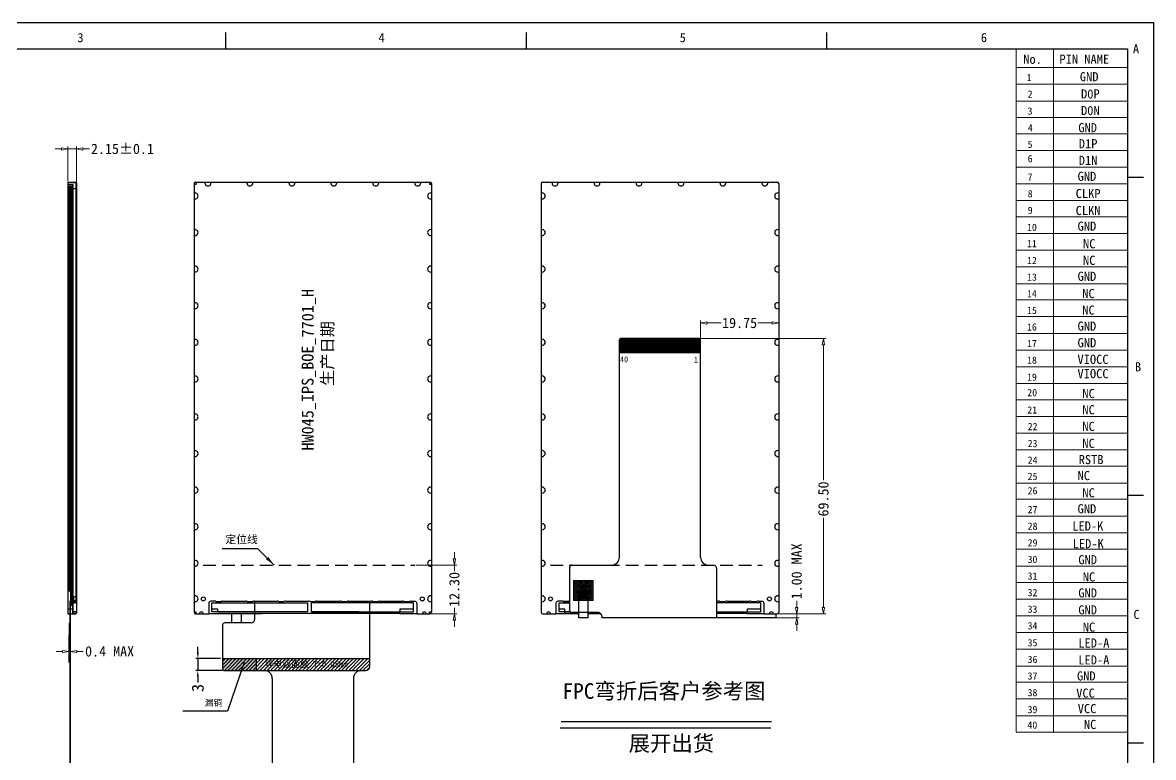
# Model space of a CAD drawing. Header units: millimetres. Extents: x 7345 to 7787, y -738 to -425.
# Drawn here: x 7501.3 to 7787, y -610.3 to -424.8 of the extents above; entities that cross this region are included whole.
import ezdxf

# ---------------------------------------------------------------- set-up
doc = ezdxf.new("R2010")
doc.units = ezdxf.units.MM
doc.header["$PDMODE"] = 35
doc.linetypes.add('HIDDEN2', pattern=[4.7625, 3.175, -1.5875])
for name, color, linetype in [('BL', 7, 'Continuous'), ('BL3_Frame', 6, 'Continuous'), ('DIM', 3, 'Continuous'), ('FPC', 42, 'Continuous'), ('图框', 7, 'Continuous'), ('标注', 3, 'Continuous')]:
    doc.layers.add(name, color=color, linetype=linetype)
doc.layers.add('LCD', color=1, linetype='Continuous', lineweight=18)
doc.styles.add('1', font='', dxfattribs={"height": 5})
doc.styles.add('宋', font='', dxfattribs={"height": 2})
doc.styles.add('宋体', font='')
doc.styles.get('1').set_extended_font_data('KaiTi_GB2312')
doc.styles.get('宋').set_extended_font_data('SimSun')
doc.styles.get('宋体').set_extended_font_data('SimSun')
doc.dimstyles.new('SYX', dxfattribs={"dimtxt": 3, "dimasz": 2.5, "dimexe": 1.25, "dimexo": 0.625, "dimtad": 1, "dimdsep": 46, "dimtxsty": '1', "dimcen": 2.5, "dimclrd": 256, "dimclre": 256, "dimclrt": 256, "dimadec": 0, "dimazin": 0, "dimtfac": 1, "dimtmove": 0, "dimatfit": 3, "dimfxl": 0, "dimarcsym": 0})
doc.dimstyles.new('无公差', dxfattribs={"dimtxt": 1.8, "dimasz": 1.5, "dimexe": 0.625, "dimexo": 0.625, "dimtad": 1, "dimzin": 9, "dimdsep": 46, "dimtxsty": 'Standard', "dimcen": 2.5, "dimclrd": 4, "dimclre": 4, "dimclrt": 4, "dimadec": 0, "dimazin": 2, "dimtp": 0.3, "dimtm": 0.3, "dimtfac": 1, "dimtmove": 0, "dimatfit": 3, "dimfxl": 0, "dimarcsym": 0})
doc.dimstyles.new('标准', dxfattribs={"dimscale": 0.65, "dimtxt": 3, "dimasz": 2.5, "dimexe": 1, "dimexo": 0.3, "dimgap": 0.5, "dimtad": 0, "dimzin": 1, "dimdsep": 46, "dimtxsty": '宋体', "dimblk": 'CLOSEDBLANK', "dimcen": 0, "dimclrd": 3, "dimclre": 3, "dimclrt": 3, "dimadec": 0, "dimazin": 0, "dimtfac": 1, "dimtmove": 0, "dimatfit": 3, "dimldrblk": 'CLOSEDBLANK', "dimfxl": 0, "dimlwd": 0, "dimlwe": 0, "dimarcsym": 0})

# ---------------------------------------------------------------- blocks, each defined once
blk = doc.blocks.new('D FD FD')
at = {"layer": 'DIM', "color": 2, "lineweight": 5}
for p, q in [((7924.3, -1311.53), (7922.85, -1311.53)), ((7922.85, -1311.53), (7922.85, -1311.68)), ((7924.3, -1311.68), (7922.85, -1311.68)), ((7924.3, -1311.53), (7924.3, -1311.68))]:
    blk.add_line(p, q, dxfattribs=at)
for centre in [(7922.65, -1311.58), (7924.5, -1311.58)]:
    blk.add_arc(centre, 0.2, 14.4775, 165.5225, dxfattribs=at)
blk = doc.blocks.new('_ClosedBlank')
at = {"color": 0, "linetype": 'ByBlock', "lineweight": -2}
for p, q in [((-1, 0.17), (0, 0)), ((-1, 0.17), (-1, -0.17)), ((0, 0), (-1, -0.17))]:
    blk.add_line(p, q, dxfattribs=at)
blk = doc.blocks.new('*D19')
at = {"layer": 'Defpoints', "color": 0}
for p in [(7691.62, -574.03), (7696.86, -574.03), (7675.26, -575.03)]:
    blk.add_point(p, dxfattribs=at)
at = {"layer": 'FPC', "color": 3, "lineweight": 0}
for p, q in [((7696.86, -572.41), (7696.86, -570.78)), ((7691.81, -574.03), (7697.51, -574.03)), ((7696.86, -575.03), (7696.86, -574.03)), ((7675.45, -575.03), (7697.51, -575.03)), ((7696.86, -576.66), (7696.86, -578.28))]:
    blk.add_line(p, q, dxfattribs=at)
at = {"layer": 'FPC', "color": 3, "lineweight": 0, "xscale": 1.625, "yscale": 1.625, "zscale": 1.625}
for p, rotation in [((7696.86, -574.03), 270), ((7696.86, -575.03), 90)]:
    blk.add_blockref('_ClosedBlank', p, dxfattribs=dict(at, rotation=rotation))
at = {"layer": 'FPC', "color": 3, "insert": (7696.86, -563.31), "char_height": 2.6, "attachment_point": 5, "rotation": 90, "style": '宋体'}
blk.add_mtext('1.00 MAX', dxfattribs=at)
blk = doc.blocks.new('*U6')
at = {"layer": '图框', "color": 2, "linetype": 'ByBlock'}
blk.add_lwpolyline([(-0.175, -1.75), (0.175, -1.75), (0.175, 1.75), (-0.175, 1.75)], close=True, dxfattribs=at)
blk = doc.blocks.new('*D16')
at = {"layer": 'Defpoints', "color": 0}
for p in [(7692.32, -500.61), (7672.57, -504.83), (7692.32, -504.53)]:
    blk.add_point(p, dxfattribs=at)
at = {"layer": 'FPC', "color": 3, "lineweight": 0}
for p, q in [((7672.57, -504.64), (7672.57, -499.96)), ((7674.19, -500.61), (7677.82, -500.61)), ((7690.69, -500.61), (7687.07, -500.61)), ((7692.32, -504.34), (7692.32, -499.96))]:
    blk.add_line(p, q, dxfattribs=at)
at = {"layer": 'FPC', "color": 3, "lineweight": 0, "xscale": 1.625, "yscale": 1.625, "zscale": 1.625, "rotation": 180}
blk.add_blockref('_ClosedBlank', (7672.57, -500.61), dxfattribs=at)
at = {"layer": 'FPC', "color": 3, "lineweight": 0, "xscale": 1.625, "yscale": 1.625, "zscale": 1.625}
blk.add_blockref('_ClosedBlank', (7692.32, -500.61), dxfattribs=at)
at = {"layer": 'FPC', "color": 3, "insert": (7682.44, -500.61), "char_height": 2.6, "attachment_point": 5, "style": '宋体'}
blk.add_mtext('19.75', dxfattribs=at)
blk = doc.blocks.new('*D17')
at = {"layer": 'Defpoints', "color": 0}
for p in [(7672.27, -504.53), (7703.61, -504.53), (7689.61, -574.03)]:
    blk.add_point(p, dxfattribs=at)
at = {"layer": 'FPC', "color": 3, "lineweight": 0}
for p, q in [((7672.46, -504.53), (7704.26, -504.53)), ((7703.61, -506.16), (7703.61, -540.26)), ((7703.61, -572.41), (7703.61, -549.8)), ((7689.8, -574.03), (7704.26, -574.03))]:
    blk.add_line(p, q, dxfattribs=at)
at = {"layer": 'FPC', "color": 3, "lineweight": 0, "xscale": 1.625, "yscale": 1.625, "zscale": 1.625}
for p, rotation in [((7703.61, -504.53), 90), ((7703.61, -574.03), 270)]:
    blk.add_blockref('_ClosedBlank', p, dxfattribs=dict(at, rotation=rotation))
at = {"layer": 'FPC', "color": 3, "insert": (7703.61, -545.03), "char_height": 2.6, "attachment_point": 5, "rotation": 90, "style": '宋体'}
blk.add_mtext('69.50', dxfattribs=at)
blk = doc.blocks.new('*D25')
at = {"layer": 'Defpoints', "color": 0}
for p in [(7514.92, -456.67), (7512.77, -465.03), (7514.92, -466.45)]:
    blk.add_point(p, dxfattribs=at)
at = {"layer": 'FPC', "color": 3, "lineweight": 0}
for p, q in [((7511.14, -456.67), (7509.52, -456.67)), ((7512.77, -464.84), (7512.77, -456.02)), ((7512.77, -456.67), (7514.92, -456.67)), ((7514.92, -466.25), (7514.92, -456.02)), ((7516.54, -456.67), (7518.17, -456.67))]:
    blk.add_line(p, q, dxfattribs=at)
at = {"layer": 'FPC', "color": 3, "lineweight": 0, "xscale": 1.625, "yscale": 1.625, "zscale": 1.625}
blk.add_blockref('_ClosedBlank', (7512.77, -456.67), dxfattribs=at)
at = {"layer": 'FPC', "color": 3, "lineweight": 0, "xscale": 1.625, "yscale": 1.625, "zscale": 1.625, "rotation": 180}
blk.add_blockref('_ClosedBlank', (7514.92, -456.67), dxfattribs=at)
at = {"layer": 'FPC', "color": 3, "insert": (7526.53, -456.67), "char_height": 2.6, "attachment_point": 5, "style": '宋体'}
blk.add_mtext('2.15±0.1', dxfattribs=at)
blk = doc.blocks.new('*D26')
at = {"layer": 'Defpoints', "color": 0}
for p in [(7600.41, -561.73), (7610.38, -561.73), (7604.22, -574.03)]:
    blk.add_point(p, dxfattribs=at)
at = {"layer": 'FPC', "color": 3, "lineweight": 0}
for p, q in [((7610.38, -560.11), (7610.38, -558.48)), ((7600.61, -561.73), (7611.03, -561.73)), ((7610.38, -561.73), (7610.38, -563.24)), ((7604.42, -574.03), (7611.03, -574.03)), ((7610.38, -574.03), (7610.38, -572.52)), ((7610.38, -575.66), (7610.38, -577.28))]:
    blk.add_line(p, q, dxfattribs=at)
at = {"layer": 'FPC', "color": 3, "lineweight": 0, "xscale": 1.625, "yscale": 1.625, "zscale": 1.625}
for p, rotation in [((7610.38, -561.73), 270), ((7610.38, -574.03), 90)]:
    blk.add_blockref('_ClosedBlank', p, dxfattribs=dict(at, rotation=rotation))
at = {"layer": 'FPC', "color": 3, "insert": (7610.38, -567.88), "char_height": 2.6, "attachment_point": 5, "rotation": 90, "style": '宋体'}
blk.add_mtext('12.30', dxfattribs=at)
blk = doc.blocks.new('*D29')
at = {"layer": 'Defpoints', "color": 0}
for p in [(7513.04, -582.33), (7513.37, -582.33), (7513.37, -583.52)]:
    blk.add_point(p, dxfattribs=at)
at = {"layer": 'FPC', "color": 3, "lineweight": 0}
for p, q in [((7513.04, -582.52), (7513.04, -584.17)), ((7513.37, -582.52), (7513.37, -584.17)), ((7511.41, -583.52), (7509.79, -583.52)), ((7513.04, -583.52), (7513.37, -583.52)), ((7514.99, -583.52), (7516.62, -583.52))]:
    blk.add_line(p, q, dxfattribs=at)
at = {"layer": 'FPC', "color": 3, "lineweight": 0, "xscale": 1.625, "yscale": 1.625, "zscale": 1.625}
blk.add_blockref('_ClosedBlank', (7513.04, -583.52), dxfattribs=at)
at = {"layer": 'FPC', "color": 3, "lineweight": 0, "xscale": 1.625, "yscale": 1.625, "zscale": 1.625, "rotation": 180}
blk.add_blockref('_ClosedBlank', (7513.37, -583.52), dxfattribs=at)
at = {"layer": 'FPC', "color": 3, "insert": (7523.28, -583.52), "char_height": 2.6, "attachment_point": 5, "style": '宋体'}
blk.add_mtext('0.4 MAX', dxfattribs=at)
blk = doc.blocks.new('*D33')
at = {"layer": 'Defpoints', "color": 0}
for p in [(7600.41, -561.73), (7610.38, -561.73), (7604.22, -574.03)]:
    blk.add_point(p, dxfattribs=at)
at = {"layer": 'FPC', "color": 3, "lineweight": 0}
for p, q in [((7610.38, -560.11), (7610.38, -558.48)), ((7600.61, -561.73), (7611.03, -561.73)), ((7610.38, -561.73), (7610.38, -563.24)), ((7604.42, -574.03), (7611.03, -574.03)), ((7610.38, -574.03), (7610.38, -572.52)), ((7610.38, -575.66), (7610.38, -577.28))]:
    blk.add_line(p, q, dxfattribs=at)
at = {"layer": 'FPC', "color": 3, "lineweight": 0, "xscale": 1.625, "yscale": 1.625, "zscale": 1.625}
for p, rotation in [((7610.38, -561.73), 270), ((7610.38, -574.03), 90)]:
    blk.add_blockref('_ClosedBlank', p, dxfattribs=dict(at, rotation=rotation))
at = {"layer": 'FPC', "color": 3, "insert": (7610.38, -567.88), "char_height": 2.6, "attachment_point": 5, "rotation": 90, "style": '宋体'}
blk.add_mtext('12.30', dxfattribs=at)
blk = doc.blocks.new('*D55')
at = {"lineweight": -2}
for p, q in [((7545.57, -583.83), (7545.57, -582.33)), ((7551.34, -585.33), (7545.07, -585.33)), ((7545.57, -585.33), (7545.57, -588.33)), ((7551.84, -588.33), (7545.07, -588.33)), ((7545.57, -589.83), (7545.57, -591.33))]:
    blk.add_line(p, q, dxfattribs=at)
for points in [[(7545.32, -583.83), (7545.82, -583.83), (7545.57, -585.33)], [(7545.32, -589.83), (7545.82, -589.83), (7545.57, -588.33)]]:
    blk.add_solid(points)
at = {"layer": 'Defpoints', "color": 0}
for p in [(7545.57, -585.33), (7551.84, -585.33), (7552.34, -588.33)]:
    blk.add_point(p, dxfattribs=at)
at = {"insert": (7545.57, -592.76), "char_height": 3, "attachment_point": 5, "rotation": 90, "style": '宋体'}
blk.add_mtext('3', dxfattribs=at)

msp = doc.modelspace()

# ---------------------------------------------------------------- hatches: boundary and pattern name
at = {"lineweight": 9}
h = msp.add_hatch(dxfattribs=at)
h.set_pattern_fill('ANSI37', color=2, scale=3)
h.set_pattern_definition([(45, (7158.62972, -224.3369), (-0.26516504, 0.26516504), []), (135, (7158.62972, -224.3369), (-0.26516504, -0.26516504), [])])
h.paths.add_polyline_path([(7640.459, -570.65), (7645.459, -570.65), (7645.459, -565.65), (7640.459, -565.65)])
h = msp.add_hatch()
h.set_pattern_fill('ANSI31', color=256, scale=0.2, style=0)
h.paths.add_polyline_path([(7551.844, -585.331), (7551.844, -587.831, 0.4142136), (7552.344, -588.331), (7562.372, -588.331), (7586.872, -588.331), (7587.999, -588.331, 0.4142136), (7588.999, -587.331), (7588.999, -585.331)])
h.paths.add_polyline_path([(7562.031, -585.523), (7584.289, -585.523), (7584.289, -588.43), (7562.031, -588.43)], flags=9)
msp.add_hatch(color=2).paths.add_polyline_path([(7551.844, -585.331), (7551.844, -587.831, 0.4142136), (7552.344, -588.331), (7560.375, -588.331), (7560.375, -585.331)])

# ---------------------------------------------------------------- linework, layer by layer
at = {"color": 7, "linetype": 'Continuous'}
for p, q in [((7345.106, -424.793), (7786.974, -424.793)), ((7786.974, -424.793), (7786.974, -738.122))]:
    msp.add_line(p, q, dxfattribs=at)
at = {"linetype": 'Continuous'}
for p, q in [((7552.674, -431.37), (7552.674, -427.26)), ((7628.592, -431.37), (7628.592, -427.26)), ((7704.511, -431.37), (7704.511, -427.26)), ((7351.684, -431.37), (7780.396, -431.37)), ((7780.396, -431.37), (7780.396, -731.545)), ((7780.396, -463.841), (7784.507, -463.841)), ((7780.396, -544.092), (7784.507, -544.092)), ((7780.396, -606.576), (7784.507, -606.576))]:
    msp.add_line(p, q, dxfattribs=at)
at = {"color": 0, "lineweight": 5}
for p, q in [((7761.727, -431.37), (7761.727, -520.048)), ((7752.297, -436.133), (7780.396, -436.133)), ((7752.297, -440.324), (7780.396, -440.324)), ((7752.297, -444.61), (7780.396, -444.61)), ((7752.297, -448.706), (7780.396, -448.706)), ((7752.297, -452.897), (7780.396, -452.897)), ((7752.297, -457.088), (7780.396, -457.088)), ((7752.297, -461.279), (7780.396, -461.279)), ((7752.297, -465.47), (7780.396, -465.47)), ((7752.297, -469.661), (7780.396, -469.661)), ((7752.297, -473.852), (7780.396, -473.852)), ((7752.297, -478.043), (7780.396, -478.043)), ((7752.297, -482.234), (7780.396, -482.234)), ((7752.297, -486.425), (7780.396, -486.425)), ((7752.297, -490.711), (7780.396, -490.711)), ((7752.297, -494.807), (7780.396, -494.807)), ((7752.297, -498.998), (7780.396, -498.998)), ((7752.297, -503.284), (7780.396, -503.284)), ((7752.297, -507.475), (7780.396, -507.475)), ((7752.297, -511.666), (7780.396, -511.666)), ((7752.297, -515.857), (7780.396, -515.857)), ((7761.727, -515.286), (7761.727, -603.868)), ((7752.297, -524.239), (7780.396, -524.239)), ((7752.297, -528.43), (7780.396, -528.43)), ((7752.297, -532.621), (7780.396, -532.621)), ((7752.297, -536.717), (7780.396, -536.717)), ((7752.297, -541.003), (7780.396, -541.003)), ((7752.297, -545.099), (7780.396, -545.099)), ((7752.297, -549.385), (7780.396, -549.385)), ((7752.297, -553.576), (7780.396, -553.576)), ((7752.297, -557.672), (7780.396, -557.672)), ((7752.297, -561.958), (7780.396, -561.958)), ((7752.297, -566.149), (7780.396, -566.149)), ((7752.297, -570.34), (7780.396, -570.34)), ((7752.297, -574.531), (7780.396, -574.531)), ((7752.297, -578.722), (7780.396, -578.722)), ((7752.297, -582.913), (7780.396, -582.913)), ((7752.297, -587.199), (7780.396, -587.199)), ((7752.297, -591.295), (7780.396, -591.295)), ((7752.297, -595.486), (7780.396, -595.486)), ((7752.297, -599.772), (7780.396, -599.772))]:
    msp.add_line(p, q, dxfattribs=at)
at = {"linetype": 'ByBlock'}
for p, q in [((7512.765, -465.031), (7512.765, -574.031)), ((7512.765, -465.645), (7513.975, -465.645)), ((7512.765, -466.045), (7513.915, -466.045)), ((7513.975, -465.645), (7513.975, -568.528)), ((7513.975, -466.695), (7514.765, -466.695)), ((7513.975, -568.528), (7513.955, -569.61)), ((7513.955, -569.61), (7513.955, -573.931)), ((7514.145, -569.66), (7514.145, -571.502)), ((7514.145, -569.66), (7514.765, -569.66)), ((7514.765, -570.71), (7514.145, -570.71)), ((7514.915, -571.233), (7514.145, -571.233)), ((7514.915, -570.893), (7514.915, -573.831)), ((7513.955, -572.845), (7512.765, -572.845)), ((7512.765, -574.031), (7514.715, -574.031)), ((7514.888, -573.931), (7513.865, -573.931)), ((7513.955, -571.502), (7514.145, -571.502)), ((7514.915, -573.483), (7513.955, -573.483))]:
    msp.add_line(p, q, dxfattribs=at)
at = {"color": 5, "linetype": 'ByBlock'}
for p, q in [((7513.915, -465.645), (7513.915, -568.528)), ((7513.915, -568.524), (7513.895, -569.606)), ((7513.895, -569.61), (7513.895, -573.931))]:
    msp.add_line(p, q, dxfattribs=at)
at = {"color": 30, "linetype": 'Continuous', "lineweight": 25}
for p, q in [((7641.791, -575.031), (7641.791, -568.133)), ((7641.791, -568.133), (7642.391, -568.133)), ((7642.291, -568.718), (7642.291, -568.299)), ((7642.291, -568.299), (7642.291, -568.718)), ((7642.691, -568.133), (7643.291, -568.133)), ((7642.791, -568.299), (7642.791, -568.718)), ((7642.791, -568.718), (7642.791, -568.299)), ((7643.191, -568.968), (7643.191, -568.299)), ((7643.191, -568.299), (7643.191, -568.968)), ((7643.591, -568.133), (7644.191, -568.133)), ((7643.691, -568.299), (7643.691, -568.968)), ((7643.691, -568.968), (7643.691, -568.299)), ((7644.191, -575.031), (7644.191, -568.133)), ((7642.291, -569.833), (7642.291, -569.049)), ((7642.291, -569.049), (7642.291, -569.833)), ((7642.291, -569.833), (7642.791, -569.833)), ((7642.791, -569.049), (7642.791, -569.833)), ((7642.791, -569.833), (7642.791, -569.049)), ((7643.191, -569.833), (7643.191, -569.299)), ((7643.191, -569.299), (7643.191, -569.833)), ((7643.191, -569.833), (7643.691, -569.833)), ((7643.691, -569.299), (7643.691, -569.833)), ((7643.691, -569.833), (7643.691, -569.299)), ((7554.095, -573.931), (7554.095, -576.329)), ((7556.495, -573.931), (7556.495, -576.329)), ((7644.191, -575.031), (7641.791, -575.031)), ((7691.618, -575.031), (7647.701, -575.031))]:
    msp.add_line(p, q, dxfattribs=at)
at = {"color": 7, "linetype": 'ByBlock'}
for p, q in [((7544.622, -573.531), (7544.622, -573.631)), ((7545.022, -574.031), (7545.122, -574.031))]:
    msp.add_line(p, q, dxfattribs=at)
at = {"color": 4, "linetype": 'ByBlock'}
for p, q in [((7632.318, -573.331), (7632.318, -573.631)), ((7632.718, -574.031), (7633.018, -574.031))]:
    msp.add_line(p, q, dxfattribs=at)
at = {"color": 2}
for p, q in [((7560.375, -588.331), (7560.375, -585.331)), ((7637.339, -601.198), (7690.47, -601.198)), ((7637.093, -602.844), (7690.359, -602.844))]:
    msp.add_line(p, q, dxfattribs=at)
msp.add_line((7562.372, -588.331), (7586.872, -588.331))
at = {"color": 0, "lineweight": 5}
msp.add_lwpolyline([(7752.297, -431.37), (7780.396, -431.37), (7780.396, -520.048), (7752.297, -520.048)], close=True, dxfattribs=at)
msp.add_lwpolyline([(7752.297, -515.286), (7752.297, -603.868), (7780.396, -603.868), (7780.396, -431.37), (7780.396, -589.676)], dxfattribs=at)
at = {"color": 4}
for points in [[(7512.815, -466.345), (7512.965, -466.345), (7512.965, -567.832), (7512.815, -567.832)], [(7512.965, -568.232), (7513.365, -568.232), (7513.365, -466.145), (7512.965, -466.145)], [(7513.365, -571.882), (7513.765, -571.882), (7513.765, -466.145), (7513.365, -466.145)], [(7513.765, -466.345), (7513.915, -466.345), (7513.915, -567.832), (7513.765, -567.832)]]:
    msp.add_lwpolyline(points, close=True, dxfattribs=at)
at = {"color": 2, "lineweight": 9}
for points in [[(7645.459, -565.65), (7640.459, -565.65), (7640.459, -570.65), (7645.459, -570.65)], [(7642.791, -566.733), (7642.291, -566.733), (7642.291, -570.233), (7642.791, -570.233)], [(7643.691, -566.733), (7643.191, -566.733), (7643.191, -570.233), (7643.691, -570.233)]]:
    msp.add_lwpolyline(points, close=True, dxfattribs=at)
at = {"color": 2}
for centre in [(7602.272, -570.26), (7689.968, -570.26)]:
    msp.add_circle(centre, 0.5, dxfattribs=at)
at = {"color": 30, "linetype": 'Continuous', "lineweight": 25}
for centre in [(7642.541, -568.883), (7642.541, -568.883), (7643.441, -569.133), (7643.441, -569.133)]:
    msp.add_circle(centre, 0.15, dxfattribs=at)
for centre, radius, start, end in [((7642.541, -568.133), 0.3, 180, 213.55731), ((7642.541, -568.133), 0.3, 180, 213.55731), ((7642.541, -568.133), 0.15, 180, 360), ((7642.541, -568.133), 0.3, 326.44269, 360), ((7642.541, -568.133), 0.3, 326.44269, 360), ((7643.441, -568.133), 0.3, 180, 213.55731), ((7643.441, -568.133), 0.3, 180, 213.55731), ((7643.441, -568.133), 0.15, 180, 360), ((7643.441, -568.133), 0.3, 326.44269, 360), ((7643.441, -568.133), 0.3, 326.44269, 360), ((7642.541, -568.883), 0.3, 146.44269, 213.55731), ((7642.541, -568.883), 0.3, 146.44269, 213.55731), ((7642.541, -568.883), 0.3, 326.44269, 33.55731), ((7642.541, -568.883), 0.3, 326.44269, 33.55731), ((7643.441, -569.133), 0.3, 146.44269, 213.55731), ((7643.441, -569.133), 0.3, 146.44269, 213.55731), ((7643.441, -569.133), 0.3, 326.44269, 33.55731), ((7643.441, -569.133), 0.3, 326.44269, 33.55731)]:
    msp.add_arc(centre, radius, start, end, dxfattribs=at)
at = {"linetype": 'ByBlock'}
msp.add_arc((7514.715, -573.831), 0.2, 270, 0, dxfattribs=at)
at = {"color": 7, "linetype": 'ByBlock'}
msp.add_arc((7545.022, -573.631), 0.4, 180, 270, dxfattribs=at)
at = {"color": 4, "linetype": 'ByBlock'}
msp.add_arc((7632.718, -573.631), 0.4, 180, 270, dxfattribs=at)
at = {"layer": 'BL', "color": 4}
for p, q in [((7512.765, -465.031), (7514.715, -465.031)), ((7512.765, -465.031), (7512.765, -465.181)), ((7512.765, -465.181), (7514.765, -465.181)), ((7514.765, -465.181), (7514.765, -570.873)), ((7514.915, -465.231), (7514.915, -570.873)), ((7544.622, -465.531), (7544.622, -573.531)), ((7544.622, -465.531), (7545.122, -465.531)), ((7545.122, -465.031), (7604.122, -465.031)), ((7545.122, -465.031), (7545.122, -465.531)), ((7604.122, -465.031), (7604.122, -465.531)), ((7604.122, -465.531), (7604.622, -465.531)), ((7604.622, -465.531), (7604.622, -573.531)), ((7632.318, -465.431), (7632.318, -465.731)), ((7632.718, -465.031), (7633.018, -465.031)), ((7633.018, -465.031), (7691.618, -465.031)), ((7691.618, -465.031), (7691.918, -465.031)), ((7692.318, -465.431), (7692.318, -465.731)), ((7632.318, -465.731), (7632.318, -573.331)), ((7692.318, -465.731), (7692.318, -573.331)), ((7514.765, -570.873), (7514.345, -570.873)), ((7514.345, -570.873), (7514.345, -571.023)), ((7514.765, -571.023), (7514.345, -571.023)), ((7549.755, -570.873), (7548.852, -570.873)), ((7551.989, -570.873), (7557.665, -570.873)), ((7559.899, -570.873), (7565.575, -570.873)), ((7567.809, -570.873), (7573.505, -570.873)), ((7575.739, -570.873), (7581.435, -570.873)), ((7583.669, -570.873), (7589.345, -570.873)), ((7591.579, -570.873), (7597.255, -570.873)), ((7599.489, -570.873), (7600.392, -570.873)), ((7637.451, -570.873), (7636.548, -570.873)), ((7676.695, -570.873), (7677.041, -570.873)), ((7679.275, -570.873), (7684.951, -570.873)), ((7687.185, -570.873), (7688.088, -570.873)), ((7544.622, -573.531), (7545.122, -573.531)), ((7545.122, -574.031), (7545.122, -573.531)), ((7545.122, -574.031), (7548.352, -574.031)), ((7548.352, -571.373), (7548.352, -574.031)), ((7600.892, -571.373), (7600.892, -574.031)), ((7600.892, -574.031), (7604.122, -574.031)), ((7604.122, -573.531), (7604.622, -573.531)), ((7604.122, -574.031), (7604.122, -573.531)), ((7633.018, -574.031), (7636.048, -574.031)), ((7636.048, -571.373), (7636.048, -574.031)), ((7636.048, -571.373), (7636.048, -574.031)), ((7688.588, -571.373), (7688.588, -574.031)), ((7688.588, -574.031), (7691.618, -574.031)), ((7691.618, -574.031), (7691.918, -574.031)), ((7692.318, -573.331), (7692.318, -573.631))]:
    msp.add_line(p, q, dxfattribs=at)
at = {"layer": 'BL', "color": 7}
for p, q in [((7544.622, -465.431), (7544.622, -465.531)), ((7545.022, -465.031), (7545.122, -465.031)), ((7604.122, -465.031), (7604.222, -465.031)), ((7604.622, -465.431), (7604.622, -465.531)), ((7604.122, -574.031), (7604.222, -574.031)), ((7604.622, -573.531), (7604.622, -573.631))]:
    msp.add_line(p, q, dxfattribs=at)
at = {"layer": 'BL', "color": 0}
for p, q in [((7549.152, -573.483), (7549.152, -571.233)), ((7549.152, -571.233), (7573.322, -571.233)), ((7573.322, -573.483), (7573.322, -571.233)), ((7574.322, -573.483), (7574.322, -571.233)), ((7600.092, -571.233), (7574.322, -571.233)), ((7600.092, -573.483), (7600.092, -571.233)), ((7636.848, -573.483), (7636.848, -571.233)), ((7636.848, -571.233), (7639.54, -571.233)), ((7687.788, -571.233), (7676.695, -571.233)), ((7687.788, -573.483), (7687.788, -571.233)), ((7550.617, -574.031), (7548.352, -574.031)), ((7550.617, -572.845), (7549.152, -572.845)), ((7573.322, -573.483), (7549.152, -573.483)), ((7550.617, -573.483), (7550.617, -572.845)), ((7550.617, -573.483), (7550.617, -572.845)), ((7596.622, -573.931), (7550.617, -573.931)), ((7550.617, -574.031), (7550.617, -573.931)), ((7550.617, -574.031), (7550.617, -573.931)), ((7550.617, -574.031), (7550.617, -574.031)), ((7586.271, -573.483), (7574.322, -573.483)), ((7574.322, -573.483), (7600.092, -573.483)), ((7600.092, -572.845), (7596.622, -572.845)), ((7596.622, -572.845), (7596.622, -573.483)), ((7596.622, -573.931), (7596.622, -574.031)), ((7600.892, -574.031), (7596.622, -574.031)), ((7638.313, -574.031), (7636.048, -574.031)), ((7636.848, -573.483), (7636.848, -571.731)), ((7638.313, -572.845), (7636.848, -572.845)), ((7639.608, -573.483), (7636.848, -573.483)), ((7638.313, -573.483), (7638.313, -572.845)), ((7638.313, -574.031), (7638.313, -572.845)), ((7640.667, -573.931), (7638.313, -573.931)), ((7638.313, -574.031), (7638.313, -573.931)), ((7638.313, -574.031), (7638.313, -574.031)), ((7676.695, -573.483), (7687.788, -573.483)), ((7684.318, -573.931), (7676.695, -573.931)), ((7687.788, -572.845), (7684.318, -572.845)), ((7684.318, -572.845), (7684.318, -573.483)), ((7684.318, -573.931), (7684.318, -574.031)), ((7688.588, -574.031), (7684.318, -574.031))]:
    msp.add_line(p, q, dxfattribs=at)
at = {"layer": 'BL', "color": 4}
for centre in [(7546.972, -570.26), (7634.668, -570.26)]:
    msp.add_circle(centre, 0.5, dxfattribs=at)
for centre, radius, start, end in [((7514.715, -465.231), 0.2, 0, 90), ((7548.122, -465.281), 0.75, 160.52878, 19.47122), ((7558.722, -465.281), 0.75, 160.52878, 19.47122), ((7569.322, -465.281), 0.75, 160.52878, 19.47122), ((7579.922, -465.281), 0.75, 160.52878, 19.47122), ((7590.522, -465.281), 0.75, 160.52878, 19.47122), ((7601.122, -465.281), 0.75, 160.52878, 19.47122), ((7632.718, -465.431), 0.4, 90, 180), ((7635.818, -465.281), 0.75, 160.52878, 19.47122), ((7646.418, -465.281), 0.75, 160.52878, 19.47122), ((7657.018, -465.281), 0.75, 160.52878, 19.47122), ((7667.618, -465.281), 0.75, 160.52878, 19.47122), ((7678.218, -465.281), 0.75, 160.52878, 19.47122), ((7688.818, -465.281), 0.75, 160.52878, 19.47122), ((7691.918, -465.431), 0.4, 0, 90), ((7544.872, -468.534), 0.75, 250.52878, 109.47122), ((7604.372, -468.534), 0.75, 70.52878, 289.47122), ((7632.568, -468.534), 0.75, 250.52878, 109.47122), ((7692.068, -468.534), 0.75, 70.52878, 289.47122), ((7544.872, -477.774), 0.75, 250.52878, 109.47122), ((7604.372, -477.774), 0.75, 70.52878, 289.47122), ((7632.568, -477.774), 0.75, 250.52878, 109.47122), ((7692.068, -477.774), 0.75, 70.52878, 289.47122), ((7544.872, -487.014), 0.75, 250.52878, 109.47122), ((7604.372, -487.014), 0.75, 70.52878, 289.47122), ((7632.568, -487.014), 0.75, 250.52878, 109.47122), ((7692.068, -487.014), 0.75, 70.52878, 289.47122), ((7544.872, -496.254), 0.75, 250.52878, 109.47122), ((7604.372, -496.254), 0.75, 70.52878, 289.47122), ((7632.568, -496.254), 0.75, 250.52878, 109.47122), ((7692.068, -496.254), 0.75, 70.52878, 289.47122), ((7544.872, -505.494), 0.75, 250.52878, 109.47122), ((7604.372, -505.494), 0.75, 70.52878, 289.47122), ((7632.568, -505.494), 0.75, 250.52878, 109.47122), ((7692.068, -505.494), 0.75, 70.52878, 289.47122), ((7544.872, -514.734), 0.75, 250.52878, 109.47122), ((7604.372, -514.734), 0.75, 70.52878, 289.47122), ((7632.568, -514.734), 0.75, 250.52878, 109.47122), ((7692.068, -514.734), 0.75, 70.52878, 289.47122), ((7544.872, -524.328), 0.75, 250.52878, 109.47122), ((7604.372, -524.328), 0.75, 70.52878, 289.47122), ((7632.568, -524.328), 0.75, 250.52878, 109.47122), ((7692.068, -524.328), 0.75, 70.52878, 289.47122), ((7544.872, -533.568), 0.75, 250.52878, 109.47122), ((7604.372, -533.568), 0.75, 70.52878, 289.47122), ((7632.568, -533.568), 0.75, 250.52878, 109.47122), ((7692.068, -533.568), 0.75, 70.52878, 289.47122), ((7544.872, -542.808), 0.75, 250.52878, 109.47122), ((7604.372, -542.808), 0.75, 70.52878, 289.47122), ((7632.568, -542.808), 0.75, 250.52878, 109.47122), ((7692.068, -542.808), 0.75, 70.52878, 289.47122), ((7544.872, -552.048), 0.75, 250.52878, 109.47122), ((7604.372, -552.048), 0.75, 70.52878, 289.47122), ((7632.568, -552.048), 0.75, 250.52878, 109.47122), ((7692.068, -552.048), 0.75, 70.52878, 289.47122), ((7544.872, -561.288), 0.75, 250.52878, 109.47122), ((7604.372, -561.288), 0.75, 70.52878, 289.47122), ((7632.568, -561.288), 0.75, 250.52878, 109.47122), ((7692.068, -561.288), 0.75, 70.52878, 289.47122), ((7514.765, -570.873), 0.15, 270, 0), ((7544.872, -570.228), 0.75, 250.52878, 109.47122), ((7548.852, -571.373), 0.5, 90, 180), ((7600.392, -571.373), 0.5, 0, 90), ((7604.372, -570.228), 0.75, 70.52878, 289.47122), ((7632.568, -570.228), 0.75, 250.52878, 109.47122), ((7636.548, -571.373), 0.5, 90, 180), ((7688.088, -571.373), 0.5, 0, 90), ((7692.068, -570.228), 0.75, 70.52878, 289.47122), ((7546.472, -574.031), 0.5, 360, 180), ((7602.772, -574.031), 0.5, 0, 180), ((7634.168, -574.031), 0.5, 360, 180), ((7690.468, -574.031), 0.5, 0, 180), ((7691.918, -573.631), 0.4, 270, 0)]:
    msp.add_arc(centre, radius, start, end, dxfattribs=at)
at = {"layer": 'BL', "color": 7}
for centre, start, end in [((7545.022, -465.431), 90, 180), ((7604.222, -465.431), 0, 90), ((7604.222, -573.631), 270, 0)]:
    msp.add_arc(centre, 0.4, start, end, dxfattribs=at)
at = {"layer": 'BL3_Frame', "color": 6, "linetype": 'HIDDEN2', "lineweight": -3}
for p, q in [((7546.958, -561.731), (7600.414, -561.731)), ((7546.958, -561.731), (7600.414, -561.731)), ((7634.654, -561.731), (7688.11, -561.731))]:
    msp.add_line(p, q, dxfattribs=at)
at = {"layer": 'DIM', "color": 2, "lineweight": 5}
for p, q in [((7639.298, -570.873), (7637.839, -570.873)), ((7637.839, -570.873), (7637.839, -571.023)), ((7639.298, -571.023), (7637.839, -571.023)), ((7639.298, -570.873), (7639.298, -571.023))]:
    msp.add_line(p, q, dxfattribs=at)
for centre, start in [((7637.645, -570.923), 14.47751), ((7639.491, -570.923), 76.00376)]:
    msp.add_arc(centre, 0.2, start, 165.52249, dxfattribs=at)
at = {"layer": 'FPC', "color": 30}
for p, q in [((7652.068, -559.731), (7652.068, -504.831)), ((7652.068, -559.731), (7652.068, -504.831)), ((7672.268, -504.531), (7652.368, -504.531)), ((7672.568, -559.731), (7672.568, -504.831)), ((7672.568, -559.731), (7672.568, -504.831)), ((7652.068, -508.031), (7672.568, -508.031)), ((7639.54, -573.231), (7639.54, -562.231)), ((7640.04, -561.731), (7650.068, -561.731)), ((7674.568, -561.731), (7675.695, -561.731)), ((7676.695, -575.031), (7676.695, -562.731)), ((7560.005, -575.329), (7560.004, -570.932)), ((7588.999, -587.331), (7588.999, -571.233)), ((7646.701, -573.733), (7640.04, -573.733)), ((7551.844, -576.831), (7551.844, -587.831)), ((7559.005, -576.329), (7552.344, -576.329)), ((7647.701, -575.031), (7647.701, -574.717)), ((7551.844, -585.331), (7588.999, -585.331)), ((7552.344, -588.331), (7562.372, -588.331)), ((7586.872, -588.331), (7587.999, -588.331)), ((7564.372, -590.331), (7564.372, -645.231)), ((7584.872, -590.331), (7584.872, -645.231))]:
    msp.add_line(p, q, dxfattribs=at)
for centre, radius, start, end in [((7652.368, -504.831), 0.3, 90, 180), ((7672.268, -504.831), 0.3, 0, 90), ((7650.068, -559.731), 2, 270, 0), ((7674.568, -559.731), 2, 180, 270), ((7640.04, -562.231), 0.5, 90, 180), ((7675.695, -562.731), 1, 0, 90), ((7640.042, -573.23), 0.503, 180.1305, 269.68493), ((7646.701, -574.733), 1, 359.98829, 89.98709), ((7552.347, -576.832), 0.503, 90.31507, 179.8695), ((7559.005, -575.329), 1, 270.01291, 0.01171), ((7552.344, -587.831), 0.5, 180, 270), ((7562.372, -590.331), 2, 0, 90), ((7586.872, -590.331), 2, 90, 180), ((7587.999, -587.331), 1, 270, 0)]:
    msp.add_arc(centre, radius, start, end, dxfattribs=at)
at = {"layer": 'FPC'}
for centre in [(7593.133, -573.401), (7680.829, -573.401)]:
    msp.add_arc(centre, 1, 211.98925, 213.99102, dxfattribs=at)
at = {"layer": 'LCD', "color": 30, "linetype": 'ByBlock'}
for p, q in [((7513.215, -645.131), (7513.215, -570.785)), ((7513.365, -570.785), (7513.365, -645.131)), ((7513.085, -583.928), (7513.085, -576.331)), ((7513.085, -583.928), (7513.215, -583.928))]:
    msp.add_line(p, q, dxfattribs=at)
at = {"layer": '图框', "linetype": 'ByBlock'}
for p, q in [((7550.617, -573.931), (7561.677, -573.931)), ((7638.313, -573.931), (7641.791, -573.931)), ((7644.191, -573.931), (7647.299, -573.931))]:
    msp.add_line(p, q, dxfattribs=at)
at = {"layer": '图框', "color": 2, "linetype": 'ByBlock'}
msp.add_lwpolyline([(7513.035, -586.326), (7513.085, -586.326), (7513.085, -579.326), (7513.035, -579.326)], close=True, dxfattribs=at)
at = {"layer": '标注'}
msp.add_line((7691.618, -574.031), (7691.618, -575.031), dxfattribs=at)

# ---------------------------------------------------------------- block references
at = {"layer": 'BL', "color": 4}
for p in [(-372.703, 740.652), (-364.793, 740.652), (-356.883, 740.652), (-348.953, 740.652), (-341.023, 740.652), (-333.113, 740.652), (-325.203, 740.652), (-245.417, 740.652), (-237.507, 740.652)]:
    msp.add_blockref('D FD FD', p, dxfattribs=at)
at = {"layer": '图框', "color": 0, "linetype": 'ByBlock', "lineweight": -2, "rotation": 180}
for p in [(7652.568, -506.281), (7653.068, -506.281), (7653.568, -506.281), (7654.068, -506.281), (7654.568, -506.281), (7655.068, -506.281), (7655.568, -506.281), (7656.068, -506.281), (7656.568, -506.281), (7657.068, -506.281), (7657.568, -506.281), (7658.068, -506.281), (7658.568, -506.281), (7659.068, -506.281), (7659.568, -506.281), (7660.068, -506.281), (7660.568, -506.281), (7661.068, -506.281), (7661.568, -506.281), (7662.068, -506.281), (7662.568, -506.281), (7663.068, -506.281), (7663.568, -506.281), (7664.068, -506.281), (7664.568, -506.281), (7665.068, -506.281), (7665.568, -506.281), (7666.068, -506.281), (7666.568, -506.281), (7667.068, -506.281), (7667.568, -506.281), (7668.068, -506.281), (7668.568, -506.281), (7669.068, -506.281), (7669.568, -506.281), (7670.068, -506.281), (7670.568, -506.281), (7671.068, -506.281), (7671.568, -506.281), (7672.068, -506.281)]:
    msp.add_blockref('*U6', p, dxfattribs=at)

# ---------------------------------------------------------------- texts
at = {"color": 4, "linetype": 'Continuous', "style": '宋体'}
for s, p in [('3', (7515.134, -429.719)), ('4', (7591.214, -429.745)), ('5', (7667.312, -429.719)), ('6', (7743.38, -429.706)), ('A', (7781.797, -432.566)), ('B', (7782.314, -512.837)), ('C', (7781.942, -575.332))]:
    msp.add_text(s, height=2.302, dxfattribs=at).set_placement(p)
at = {"char_height": 1.6, "width": 125.33415, "attachment_point": 1}
for s, insert in [('{\\fSimSun|b0|i0|c134|p2;导电双面胶 T=0.05mm}', (7562.431, -585.923)), ('{\\fSimSun|b0|i0|c134|p2;漏铜}', (7547.294, -595.695))]:
    msp.add_mtext(s, dxfattribs=dict(at, insert=insert))
at = {"color": 2, "insert": (7637.683, -591.532), "char_height": 3.96, "width": 58.31245, "attachment_point": 1, "style": '宋'}
msp.add_mtext('FPC弯折后客户参考图\\P\\P{\\F,hztxt;\\W6.20951; }{\\C1;展开}出货', dxfattribs=at)
at = {"layer": 'DIM', "color": 3, "insert": (7571.809, -532.826), "char_height": 3, "width": 110.56444, "attachment_point": 1, "rotation": 90, "style": '宋体'}
msp.add_mtext('HW045_IPS_BOE_7701_H \\P        生产日期', dxfattribs=at)
at = {"layer": 'FPC', "color": 0}
for s, height, p in [('No.', 2.3085, (7754.105, -435.18)), ('PIN NAME', 2.3085, (7763.24, -435.18)), ('1', 1.824, (7754.956, -439.562)), ('GND', 2.3085, (7768.396, -439.597)), ('2', 1.824, (7755.214, -443.753)), ('D0P', 2.3085, (7768.699, -443.943)), ('3', 1.824, (7755.193, -448.039)), ('D0N', 2.3085, (7768.699, -448.134)), ('4', 1.824, (7755.254, -452.23)), ('GND', 2.3085, (7768.015, -452.456)), ('D1P', 2.3085, (7768.127, -456.516)), ('5', 1.824, (7755.193, -456.421)), ('6', 1.824, (7755.224, -460.041)), ('D1N', 2.3085, (7768.127, -460.707)), ('GND', 2.3085, (7767.825, -464.743)), ('7', 1.824, (7755.183, -464.708)), ('8', 1.824, (7755.234, -468.899)), ('CLKP', 2.3085, (7767.34, -469.089)), ('9', 1.824, (7755.234, -473.09)), ('CLKN', 2.3085, (7767.34, -473.376)), ('10', 1.8245, (7755.052, -477.376)), ('GND', 2.3085, (7767.825, -477.316)), ('11', 1.8245, (7755.052, -481.472)), ('NC', 2.3085, (7769.201, -481.758)), ('12', 1.8245, (7755.052, -485.758)), ('NC', 2.3085, (7769.201, -485.949)), ('13', 1.8245, (7755.052, -489.949)), ('GND', 2.3085, (7767.825, -489.984)), ('14', 1.8245, (7755.052, -494.14)), ('NC', 2.3085, (7769.01, -494.331)), ('15', 1.8245, (7755.052, -498.331)), ('NC', 2.3085, (7769.01, -498.522)), ('16', 1.8245, (7755.052, -502.522)), ('GND', 2.3085, (7767.825, -502.557)), ('17', 1.8245, (7755.052, -506.713)), ('GND', 2.3085, (7767.825, -506.748)), ('18', 1.8245, (7755.052, -510.904)), ('VIOCC', 2.3085, (7767.799, -510.939)), ('19', 1.8245, (7755.052, -515.19)), ('VIOCC', 2.3085, (7767.799, -514.559)), ('20', 1.8245, (7755.118, -519.096)), ('NC', 2.3085, (7769.036, -519.572)), ('21', 1.8245, (7755.118, -523.477)), ('NC', 2.3085, (7769.036, -523.668)), ('NC', 2.3085, (7769.036, -527.859)), ('22', 1.8245, (7755.214, -527.668)), ('23', 1.8245, (7755.214, -531.954)), ('NC', 2.3085, (7769.036, -532.145)), ('RSTB', 2.3085, (7768.102, -536.241)), ('24', 1.8245, (7755.214, -536.145)), ('25', 1.8245, (7755.214, -540.241)), ('NC', 2.3085, (7767.825, -540.276)), ('26', 1.8245, (7755.214, -543.861)), ('NC', 2.3085, (7769.036, -544.623)), ('27', 1.8245, (7755.214, -548.623)), ('GND', 2.3085, (7767.825, -548.658)), ('28', 1.8245, (7755.214, -552.814)), ('LED-K', 2.3085, (7766.482, -553.005)), ('29', 1.8245, (7755.214, -557.005)), ('LED-K', 2.3085, (7766.578, -557.481)), ('30', 1.8245, (7755.193, -561.196)), ('GND', 2.3085, (7768.015, -561.517)), ('31', 1.8245, (7755.193, -565.387)), ('NC', 2.3085, (7769.131, -565.863)), ('32', 1.8245, (7755.193, -569.578)), ('GND', 2.3085, (7768.015, -569.899)), ('33', 1.8245, (7755.193, -573.769)), ('GND', 2.3085, (7768.015, -574.185)), ('34', 1.8245, (7755.193, -577.96)), ('NC', 2.3085, (7769.131, -578.532)), ('35', 1.8245, (7755.193, -582.246)), ('LED-A', 2.3085, (7768.006, -582.532)), ('36', 1.8245, (7755.193, -586.437)), ('LED-A', 2.3085, (7768.006, -586.818)), ('37', 1.8245, (7755.193, -590.628)), ('GND', 2.3085, (7767.665, -590.854)), ('38', 1.8245, (7755.193, -594.819)), ('VCC', 2.3085, (7767.478, -595.2)), ('VCC', 2.3085, (7767.867, -599.106)), ('39', 1.8245, (7755.193, -599.106)), ('40', 1.8245, (7755.159, -603.011)), ('NC', 2.3085, (7769.417, -603.106))]:
    msp.add_text(s, height=height, dxfattribs=at).set_placement(p)
at = {"layer": '图框', "color": 0, "linetype": 'ByBlock', "char_height": 1.5, "attachment_point": 9, "style": '宋'}
for s, insert in [('{\\C256;40}', (7654.272, -510.577)), ('{\\C256;1}', (7671.921, -510.607))]:
    msp.add_mtext_dynamic_manual_height_columns(s, width=8.51082, gutter_width=12.5, heights=[3.094], dxfattribs=dict(at, insert=insert))
at = {"layer": '图框', "linetype": 'ByBlock', "insert": (7560.723, -556.466), "char_height": 2, "width": 24.27742, "attachment_point": 9, "style": '宋'}
msp.add_mtext('{\\C3;定位线}', dxfattribs=at)
msp.add_mtext('{\\C3;定位线}', dxfattribs=at)

# ---------------------------------------------------------------- dimensions: what is measured, and where the dimension line sits
dim = msp.add_linear_dim(base=(7545.567, -585.331), p1=(7552.344, -588.331), p2=(7551.844, -585.331), angle=90, dimstyle='无公差', override={"dimtxt": 3, "dimexe": 0.5, "dimexo": 0.5, "dimtad": 0, "dimtxsty": '宋体', "dimcen": 0.3, "dimclrd": 256, "dimclre": 256, "dimclrt": 256, "dimfxl": 1.25})
dim.commit()
dim.dimension.update_dxf_attribs({"geometry": '*D55', "text_midpoint": (7545.567, -592.764), "dimtype": 160})
at = {"layer": 'FPC', "color": 30}
for base, p1, p2, text, override, picture, middle in [((7514.915, -456.666), (7512.765, -465.031), (7514.915, -466.445), '<>.1', {"dimtxt": 4, "dimtol": 1, "dimtdec": 1}, '*D25', (7526.528, -456.666)), ((7513.365, -583.521), (7513.035, -582.325), (7513.365, -582.325), '0.4 MAX', {"dimtxt": 4, "dimtdec": 1}, '*D29', (7523.281, -583.521))]:
    dim = msp.add_linear_dim(base=base, p1=p1, p2=p2, text=text, dimstyle='标准', override=override, dxfattribs=at)
    dim.commit()
    dim.dimension.update_dxf_attribs({"geometry": picture, "text_midpoint": middle})
dim = msp.add_linear_dim(base=(7692.318, -500.609), p1=(7672.568, -504.831), p2=(7692.318, -504.531), dimstyle='标准', override={"dimtxt": 4, "dimtdec": 1}, dxfattribs=at)
dim.commit()
dim.dimension.update_dxf_attribs({"geometry": '*D16', "text_midpoint": (7682.443, -500.609)})
dim = msp.add_linear_dim(base=(7703.613, -504.531), p1=(7689.606, -574.031), p2=(7672.268, -504.531), angle=90, dimstyle='标准', override={"dimtxt": 4, "dimtdec": 1}, dxfattribs=at)
dim.commit()
dim.dimension.update_dxf_attribs({"geometry": '*D17', "text_midpoint": (7703.613, -545.031), "dimtype": 160})
dim = msp.add_linear_dim(base=(7696.859, -574.031), p1=(7675.256, -575.031), p2=(7691.618, -574.031), angle=90, text='<> MAX', dimstyle='标准', override={"dimtxt": 4, "dimtdec": 1}, dxfattribs=at)
dim.commit()
dim.dimension.update_dxf_attribs({"geometry": '*D19', "text_midpoint": (7696.859, -563.313)})
for picture in ['*D26', '*D33']:
    dim = msp.add_linear_dim(base=(7610.378, -561.731), p1=(7604.222, -574.031), p2=(7600.414, -561.731), angle=90, dimstyle='标准', override={"dimtxt": 4, "dimtdec": 1}, dxfattribs=at)
    dim.commit()
    dim.dimension.update_dxf_attribs({"geometry": picture, "text_midpoint": (7610.378, -567.881)})

# ---------------------------------------------------------------- leaders
msp.add_leader([(7557.318, -586.274), (7553.05, -598.586), (7541.797, -598.586)], dimstyle='无公差', override={"dimtxt": 3, "dimexe": 0.5, "dimexo": 0.5, "dimgap": 0.625, "dimtad": 0, "dimtxsty": '宋体', "dimcen": 0.3, "dimclrd": 256, "dimclre": 256, "dimclrt": 256, "dimfxl": 1.25})
at = {"layer": '标注', "color": 3, "linetype": 'ByBlock'}
msp.add_leader([(7564.86, -561.731), (7560.733, -557.606), (7551.68, -557.606)], dimstyle='SYX', override={"dimgap": 0.625, "dimtad": 0}, dxfattribs=at)
msp.add_leader([(7564.86, -561.731), (7560.733, -557.606), (7551.68, -557.606)], dimstyle='SYX', override={"dimgap": 0.625, "dimtad": 0}, dxfattribs=at)

doc.saveas('drawing.dxf')
